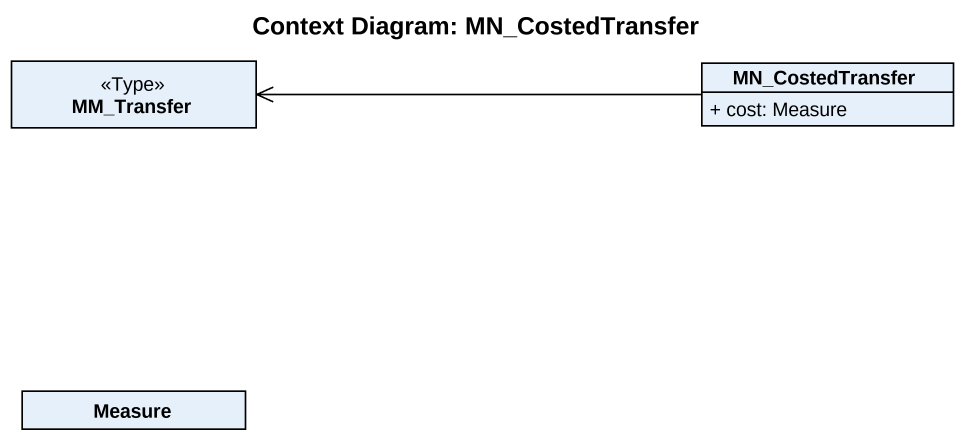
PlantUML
@startuml
title Context Diagram: MN_CostedTransfer
hide circle
hide empty members
skinparam classAttributeIconSize 0
class MM_Transfer <<Type>>
class MN_CostedTransfer {
  + cost: Measure
}
class Measure
MN_CostedTransfer -left-> MM_Transfer
@enduml
